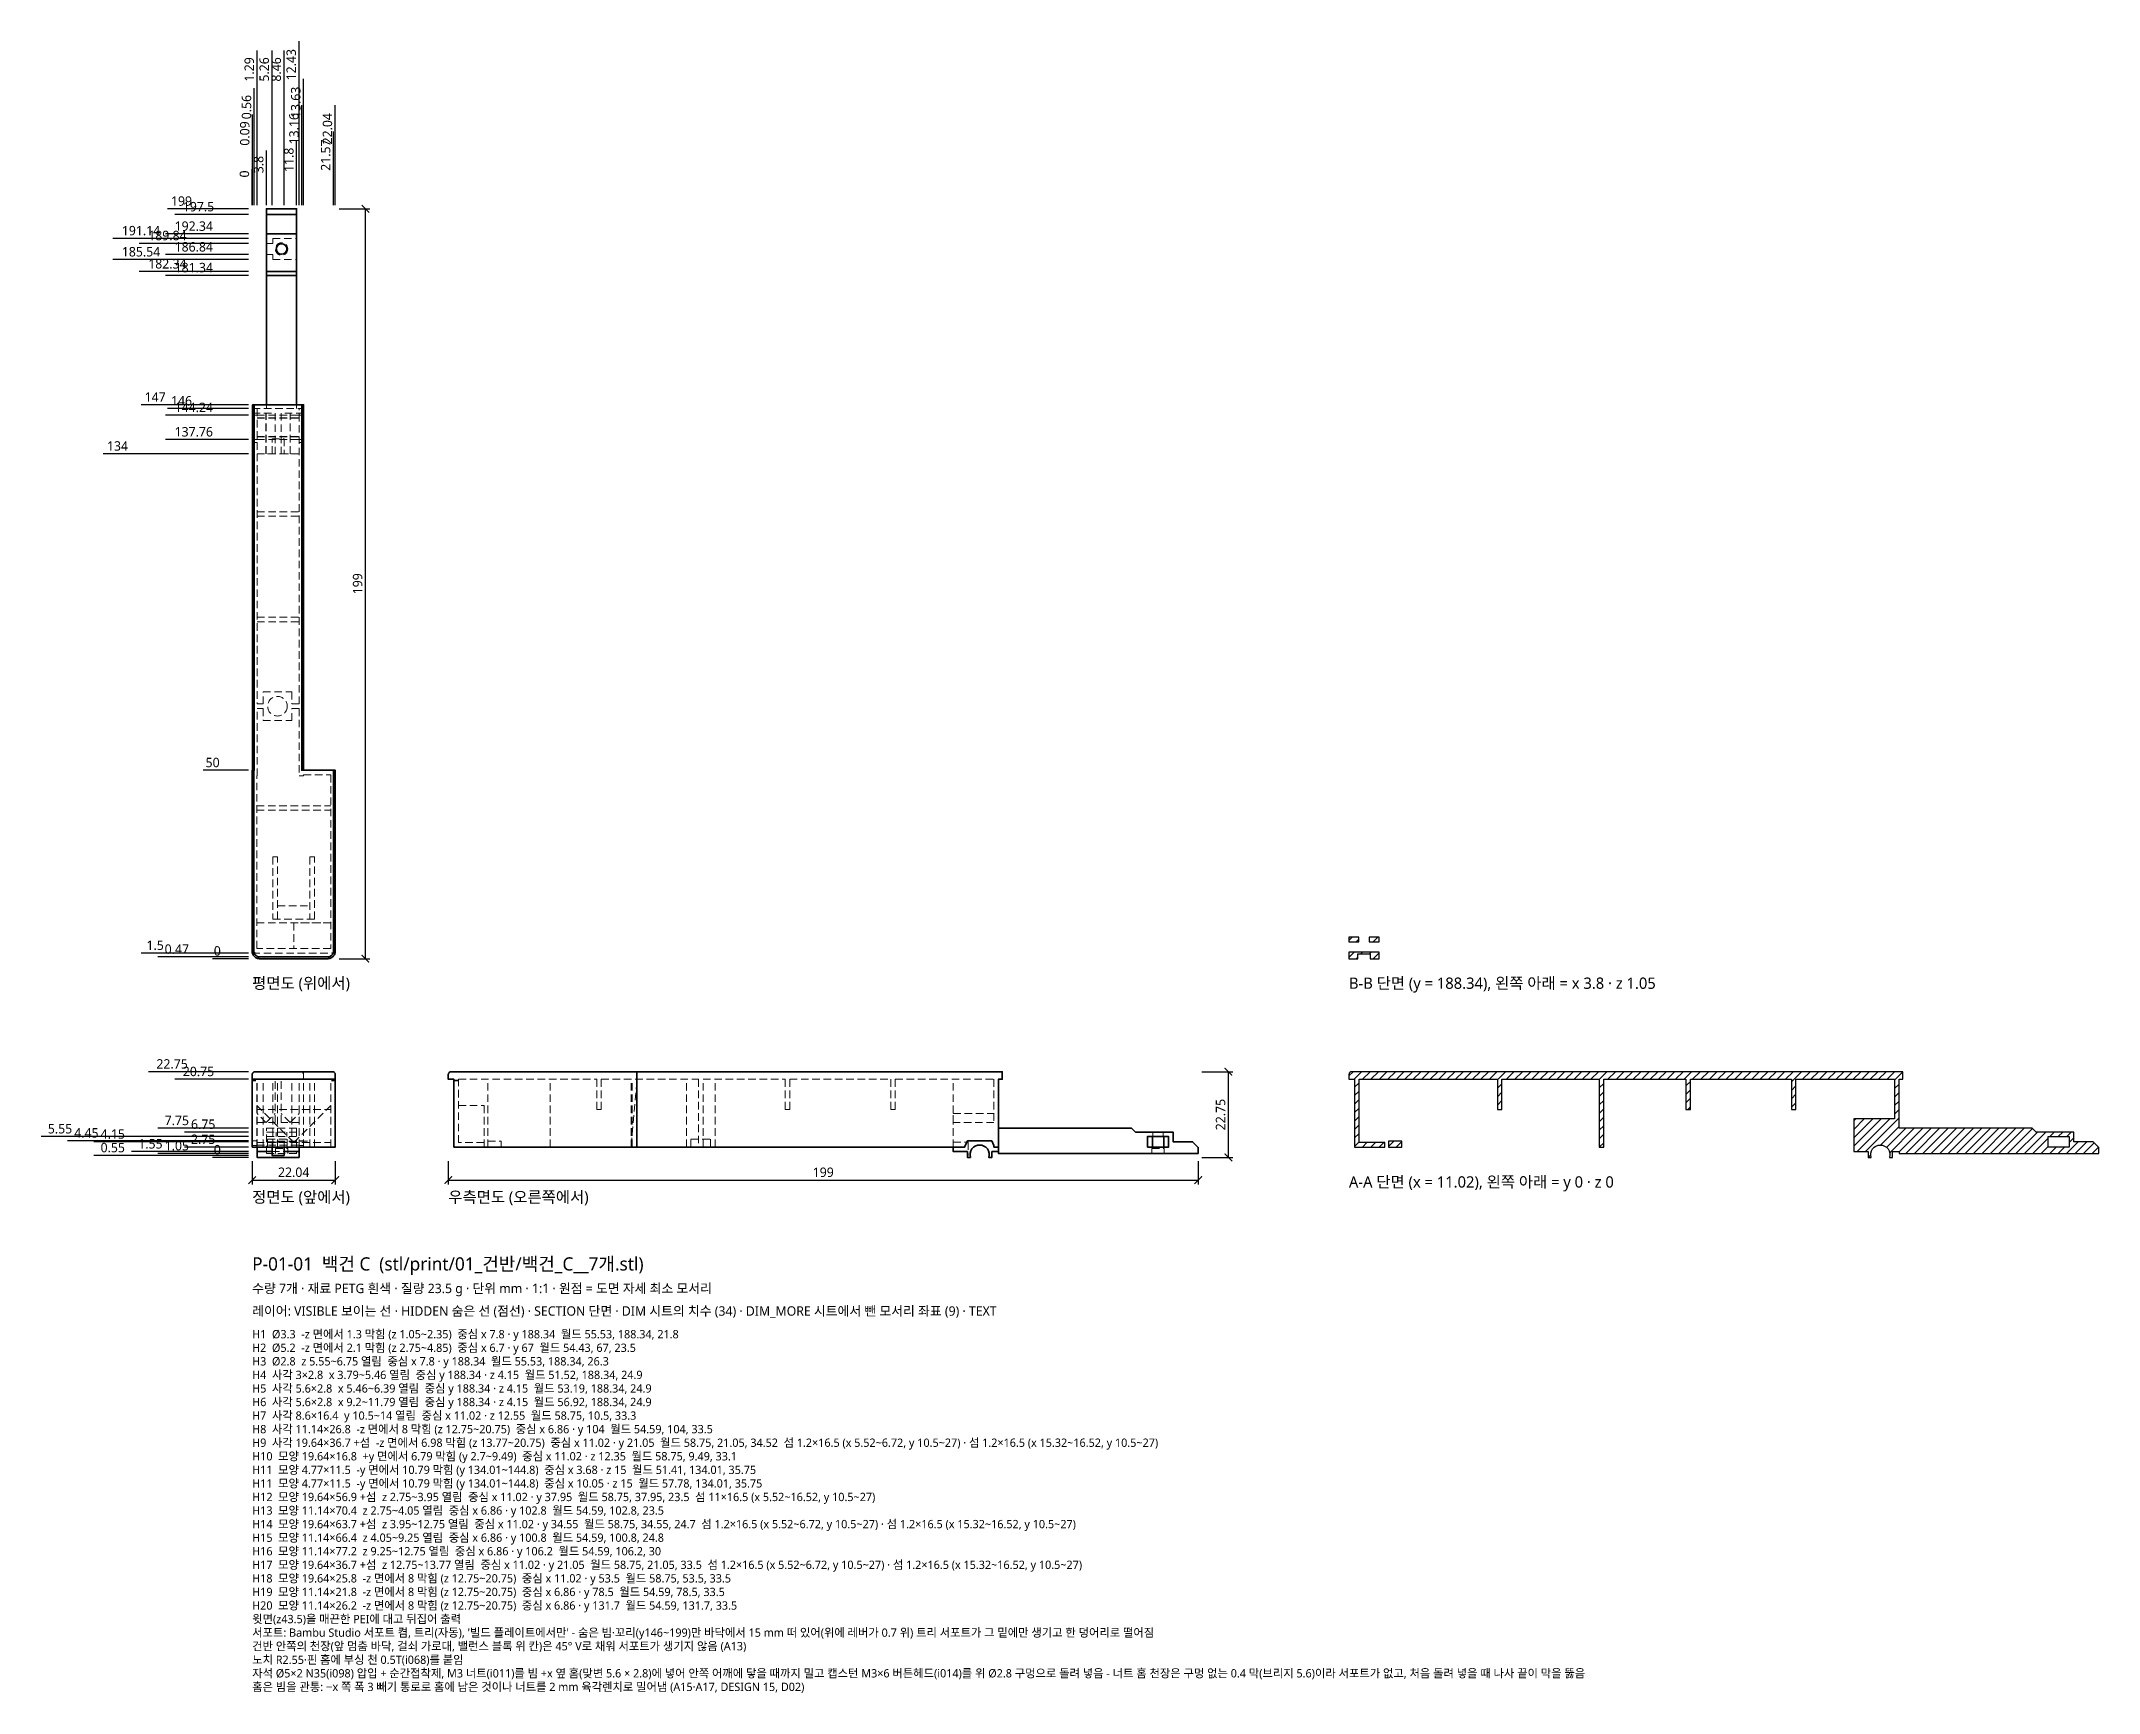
# Model space of a CAD drawing. Header units: millimetres. Extents: x -56 to 490, y -142 to 296.
import ezdxf

# ---------------------------------------------------------------- set-up
doc = ezdxf.new("R2010")
doc.units = ezdxf.units.MM
doc.linetypes.add('HIDDEN', pattern=[3, 2, -1])
for name, color, linetype, lineweight in [('DIM', 4, 'CONTINUOUS', 13), ('DIM_MORE', 3, 'CONTINUOUS', 13), ('HIDDEN', 8, 'HIDDEN', 18), ('SECTION', 5, 'CONTINUOUS', 25), ('TEXT', 7, 'CONTINUOUS', 18), ('VISIBLE', 7, 'CONTINUOUS', 35)]:
    doc.layers.add(name, color=color, linetype=linetype, lineweight=lineweight)
doc.styles.add('KR', font='malgun.ttf')
doc.dimstyles.new('TOCCATA', dxfattribs={"dimtxt": 2.5, "dimasz": 2, "dimexe": 1.2, "dimexo": 1, "dimgap": 0.8, "dimtad": 1, "dimdsep": 46, "dimtxsty": 'KR', "dimblk": 'ARCHTICK', "dimcen": 2.5, "dimazin": 3, "dimtfac": 0.5, "dimtmove": 2, "dimatfit": 3})

# ---------------------------------------------------------------- blocks, each defined once
blk = doc.blocks.new('_ARCHTICK')
at = {"color": 0, "linetype": 'BYBLOCK', "const_width": 0.15}
blk.add_lwpolyline([(-0.5, -0.5), (0.5, 0.5)], dxfattribs=at)

msp = doc.modelspace()

# ---------------------------------------------------------------- hatches: boundary and pattern name
at = {"layer": 'SECTION'}
h = msp.add_hatch(dxfattribs=at)
h.set_pattern_fill('ANSI31', scale=0.5)
h.paths.add_polyline_path([(293.64, 58.45), (291.04, 58.45), (291.04, 57.25), (293.64, 57.25)])
h.paths.add_polyline_path([(299.04, 58.45), (296.44, 58.45), (296.44, 57.25), (299.04, 57.25)])
h.paths.add_polyline_path([(293.39, 54.05), (296.69, 54.05), (296.69, 52.75), (299.04, 52.75), (299.04, 54.45), (291.04, 54.45), (291.04, 52.75), (293.39, 52.75)])
h = msp.add_hatch(dxfattribs=at)
h.set_pattern_fill('ANSI31', scale=0.5)
h.paths.add_polyline_path([(476.58, 5.55), (482.18, 5.55), (482.18, 2.75), (476.58, 2.75)])
h.paths.add_polyline_path([(429.5, 0.58), (429.53, 1.18), (429.69, 1.75), (429.99, 2.26), (430.4, 2.7), (430.89, 3.03), (431.45, 3.23), (432.04, 3.3), (432.63, 3.23), (433.19, 3.03), (433.68, 2.7), (434.09, 2.26), (434.39, 1.75), (434.55, 1.18), (434.58, 0.58), (434.48, 0), (435.28, 0), (435.28, 1.55), (437.04, 1.55), (437.04, 1.05), (490.04, 1.05), (490.04, 2.65), (488.54, 4.15), (483.38, 4.15), (483.38, 6.75), (473.38, 6.75), (472.38, 7.75), (437.04, 7.75), (437.04, 20.75), (438.04, 20.75), (438.04, 22.75), (291.506, 22.75), (291.272, 22.517), (291.203, 22.438), (291.145, 22.351), (291.099, 22.257), (291.065, 22.158), (291.045, 22.055), (291.04, 21.982), (291.04, 20.75), (292.54, 20.75), (292.54, 2.75), (300.54, 2.75), (300.54, 3.95), (293.74, 3.95), (293.74, 20.75), (330.44, 20.75), (330.44, 12.75), (331.64, 12.75), (331.64, 20.75), (357.44, 20.75), (357.44, 2.75), (358.64, 2.75), (358.64, 20.75), (380.44, 20.75), (380.44, 12.75), (381.64, 12.75), (381.64, 20.75), (408.44, 20.75), (408.44, 12.75), (409.64, 12.75), (409.64, 20.75), (435.84, 20.75), (435.84, 10.218), (425.05, 10.218), (425.05, 9.25), (425.04, 9.25), (425.04, 1.55), (428.8, 1.55), (428.8, 0), (429.6, 0)])
h.paths.add_polyline_path([(305.04, 4.35), (301.54, 4.35), (301.54, 2.75), (305.04, 2.75)])

# ---------------------------------------------------------------- linework, layer by layer
at = {"layer": 'HIDDEN'}
for points in [[(3.795, 242.59), (5.465, 242.59), (5.465, 243.89), (11.795, 243.89)], [(3.795, 239.59), (5.465, 239.59), (5.465, 238.29), (11.795, 238.29)], [(0.09, 198.75), (13.631, 198.75)], [(0.09, 197.55), (6.061, 197.55), (6.061, 186.75)], [(0.09, 196.95), (1.29, 196.95)], [(1.29, 198.75), (1.29, 120.35), (2.901, 120.35), (2.901, 123.55), (10.501, 123.55), (10.501, 120.35), (12.431, 120.35), (12.431, 198.75)], [(1.29, 186.76), (3.666, 186.76), (3.666, 197.55)], [(1.29, 196.99), (12.431, 196.99)], [(6.061, 186.76), (3.685, 186.76), (3.685, 197.55)], [(3.795, 198.75), (3.795, 199.746)], [(13.631, 197.55), (7.661, 197.55), (7.661, 186.75)], [(7.661, 186.76), (10.036, 186.76), (10.036, 197.55)], [(12.431, 186.76), (10.056, 186.76), (10.056, 197.55)], [(11.795, 198.75), (11.795, 199.746)], [(12.431, 196.95), (13.631, 196.95)], [(1.29, 196.29), (12.431, 196.29)], [(1.29, 196.19), (12.431, 196.19)], [(1.29, 191.31), (12.431, 191.31)], [(1.29, 191.21), (12.431, 191.21)], [(0.09, 190.55), (1.29, 190.55)], [(0.09, 189.75), (1.29, 189.75)], [(1.29, 190.51), (12.431, 190.51)], [(1.29, 186.75), (12.431, 186.75)], [(5.261, 186.75), (5.261, 190.75), (8.461, 190.75), (8.461, 186.75)], [(12.431, 190.55), (13.631, 190.55)], [(12.431, 189.75), (13.631, 189.75)], [(1.29, 171.35), (12.431, 171.35)], [(1.29, 170.15), (12.431, 170.15)], [(1.29, 143.35), (12.431, 143.35)], [(1.29, 142.15), (12.431, 142.15)], [(1.2, 101.25), (1.29, 101.25), (1.29, 119.15), (2.901, 119.15), (2.901, 115.95), (10.501, 115.95), (10.501, 119.15), (12.431, 119.15), (12.431, 101.25), (13.631, 101.25), (13.631, 101.55), (20.84, 101.55), (20.84, 55.45), (1.2, 55.45), (1.2, 101.25)], [(0, 101.25), (0.09, 101.25)], [(1.2, 93.35), (20.84, 93.35)], [(1.2, 92.15), (20.84, 92.15)], [(6.72, 63.25), (6.72, 79.75), (5.52, 79.75), (5.52, 63.25), (16.52, 63.25), (16.52, 79.75), (15.32, 79.75), (15.32, 63.25)], [(6.72, 66.75), (15.32, 66.75)], [(1.2, 62.25), (20.84, 62.25)], [(1.2, 62.24), (11.01, 62.24), (11.01, 55.45)], [(20.84, 62.24), (11.03, 62.24), (11.03, 55.45)], [(22.02, 55.051), (22.035, 55.152)], [(0.064, 54.25), (21.976, 54.25)], [(0.09, 21.966), (0.096, 22.055), (0.116, 22.158), (0.15, 22.257), (0.196, 22.351), (0.254, 22.438), (0.323, 22.517), (0.557, 22.75)], [(0.09, 2.75), (0.09, 22.318)], [(13.164, 22.75), (13.398, 22.517), (13.467, 22.438), (13.525, 22.351), (13.571, 22.257), (13.605, 22.158), (13.625, 22.055), (13.631, 21.966)], [(13.631, 2.75), (13.631, 22.75)], [(1.2, 2.75), (1.2, 20.75)], [(1.29, 2.749), (1.29, 20.75)], [(1.29, 9.25), (6.061, 9.25), (6.061, 20.75)], [(2.901, 2.75), (2.901, 20.75)], [(5.52, 2.75), (5.52, 20.75)], [(6.72, 2.75), (6.72, 20.75)], [(12.431, 9.25), (7.661, 9.25), (7.661, 20.75)], [(10.501, 2.75), (10.501, 20.75)], [(12.431, 2.749), (12.431, 20.75)], [(15.32, 2.75), (15.32, 20.75)], [(16.52, 2.75), (16.52, 20.75)], [(20.84, 2.75), (20.84, 20.75)], [(61.54, 2.75), (61.54, 3.95), (54.74, 3.95), (54.74, 20.75), (91.44, 20.75), (91.44, 12.75), (92.64, 12.75), (92.64, 20.75), (118.44, 20.75), (118.44, 2.75)], [(62.54, 2.75), (62.54, 20.75)], [(79.04, 2.75), (79.04, 20.75)], [(102.04, 20.15), (100.54, 2.75), (100.54, 20.75)], [(100.84, 2.75), (100.84, 20.75)], [(115.24, 2.75), (115.24, 20.75)], [(119.64, 2.75), (119.64, 20.75), (141.44, 20.75), (141.44, 12.75), (142.64, 12.75), (142.64, 20.75), (169.44, 20.75), (169.44, 12.75), (170.64, 12.75), (170.64, 20.75), (196.84, 20.75), (196.84, 9.25), (186.04, 9.25)], [(122.84, 2.75), (122.84, 20.75)], [(186.04, 2.75), (186.04, 20.75)], [(11.01, 3.95), (1.2, 13.77)], [(1.2, 12.75), (20.84, 12.75)], [(3.666, 9.25), (1.29, 11.635)], [(3.685, 9.25), (6.061, 11.635)], [(10.036, 9.25), (7.661, 11.635)], [(10.056, 9.25), (12.431, 11.635)], [(11.03, 3.95), (20.84, 13.77)], [(54.74, 13.77), (61.53, 13.77), (61.53, 3.95)], [(186.05, 9.25), (186.05, 11.635), (196.84, 11.635)], [(3.795, 1.05), (3.795, 7.75), (11.795, 7.75), (11.795, 1.05), (3.795, 1.05)], [(3.795, 6.75), (11.795, 6.75)], [(3.795, 5.55), (11.795, 5.55)], [(5.465, 2.75), (5.465, 5.55)], [(6.395, 5.55), (6.395, 6.75)], [(9.195, 5.55), (9.195, 6.75)], [(238.99, 5.55), (238.99, 6.75)], [(241.77, 5.55), (241.77, 6.75)], [(0.09, 4.45), (1.29, 4.45)], [(0.09, 3.175), (1.29, 3.175)], [(1.2, 3.95), (20.84, 3.95)], [(1.29, 3.3), (12.431, 3.3)], [(3.795, 4.15), (11.795, 4.15)], [(3.795, 2.65), (11.795, 2.65)], [(4.107, 2.75), (4.107, 4.85), (9.301, 4.85), (9.301, 2.75)], [(5.261, 2.745), (5.261, 4.05), (8.461, 4.05), (8.461, 2.745)], [(5.261, 1.55), (8.461, 1.55)], [(6.145, 1.05), (6.145, 2.35), (9.445, 2.35), (9.445, 1.05)], [(6.72, 4.35), (15.32, 4.35)], [(12.431, 4.45), (13.631, 4.45)], [(12.431, 3.175), (13.631, 3.175)], [(62.54, 4.35), (66.04, 4.35), (66.04, 2.75)], [(116.441, 2.75), (116.441, 4.85), (121.639, 4.85), (121.639, 2.75)], [(186.04, 4.05), (190.04, 4.05), (190.04, 0.55), (189.8, 0.55)], [(238.739, 1.05), (238.739, 2.35), (242.021, 2.35), (242.021, 1.05)]]:
    msp.add_lwpolyline(points, dxfattribs=at)
for centre, radius in [((7.795, 241.09), 1.65), ((6.701, 119.75), 2.6)]:
    msp.add_circle(centre, radius, dxfattribs=at)
for centre, start, end in [((1, 55.25), -174.37501, -90.00006), ((21.04, 55.25), -90.01163, -5.96769)]:
    msp.add_arc(centre, 1, start, end, dxfattribs=at)
at = {"layer": 'SECTION'}
for points in [[(293.64, 58.45), (291.04, 58.45), (291.04, 57.25), (293.64, 57.25)], [(299.04, 58.45), (296.44, 58.45), (296.44, 57.25), (299.04, 57.25)], [(293.39, 54.05), (296.69, 54.05), (296.69, 52.75), (299.04, 52.75), (299.04, 54.45), (291.04, 54.45), (291.04, 52.75), (293.39, 52.75)], [(429.5, 0.58), (429.53, 1.18), (429.69, 1.75), (429.99, 2.26), (430.4, 2.7), (430.89, 3.03), (431.45, 3.23), (432.04, 3.3), (432.63, 3.23), (433.19, 3.03), (433.68, 2.7), (434.09, 2.26), (434.39, 1.75), (434.55, 1.18), (434.58, 0.58), (434.48, 0), (435.28, 0), (435.28, 1.55), (437.04, 1.55), (437.04, 1.05), (490.04, 1.05), (490.04, 2.65), (488.54, 4.15), (483.38, 4.15), (483.38, 6.75), (473.38, 6.75), (472.38, 7.75), (437.04, 7.75), (437.04, 20.75), (438.04, 20.75), (438.04, 22.75), (291.506, 22.75), (291.272, 22.517), (291.203, 22.438), (291.145, 22.351), (291.099, 22.257), (291.065, 22.158), (291.045, 22.055), (291.04, 21.982), (291.04, 20.75), (292.54, 20.75), (292.54, 2.75), (300.54, 2.75), (300.54, 3.95), (293.74, 3.95), (293.74, 20.75), (330.44, 20.75), (330.44, 12.75), (331.64, 12.75), (331.64, 20.75), (357.44, 20.75), (357.44, 2.75), (358.64, 2.75), (358.64, 20.75), (380.44, 20.75), (380.44, 12.75), (381.64, 12.75), (381.64, 20.75), (408.44, 20.75), (408.44, 12.75), (409.64, 12.75), (409.64, 20.75), (435.84, 20.75), (435.84, 10.218), (425.05, 10.218), (425.05, 9.25), (425.04, 9.25), (425.04, 1.55), (428.8, 1.55), (428.8, 0), (429.6, 0)], [(476.58, 5.55), (482.18, 5.55), (482.18, 2.75), (476.58, 2.75)], [(305.04, 4.35), (301.54, 4.35), (301.54, 2.75), (305.04, 2.75)]]:
    msp.add_lwpolyline(points, close=True, dxfattribs=at)
at = {"layer": 'VISIBLE'}
for points in [[(3.795, 199.746), (3.795, 251.75), (11.795, 251.75), (11.795, 199.746)], [(3.795, 250.25), (11.795, 250.25)], [(3.795, 245.09), (11.795, 245.09)], [(3.795, 235.09), (11.795, 235.09)], [(3.795, 234.09), (11.795, 234.09)], [(0.557, 199.75), (0.557, 102.751), (0, 102.75), (0, 54.709), (0.008, 54.554), (0.036, 54.359), (0.084, 54.169), (0.15, 53.984), (0.234, 53.806), (0.335, 53.638), (0.452, 53.48), (0.584, 53.334), (0.73, 53.202), (0.888, 53.085), (1.056, 52.984), (1.234, 52.9), (1.419, 52.834), (1.609, 52.786), (1.804, 52.758), (1.959, 52.75), (20.081, 52.75), (20.236, 52.758), (20.431, 52.786), (20.621, 52.834), (20.806, 52.9), (20.984, 52.984), (21.152, 53.085), (21.31, 53.202), (21.456, 53.334), (21.588, 53.48), (21.705, 53.638), (21.806, 53.806), (21.89, 53.984), (21.956, 54.169), (22.004, 54.359), (22.032, 54.554), (22.04, 54.709), (22.04, 102.75), (13.164, 102.751), (13.164, 199.75)], [(0.09, 101.25), (0.09, 199.75), (13.631, 199.75), (13.631, 102.75)], [(0.467, 102.751), (0.466, 54.75), (0.473, 54.6), (0.495, 54.451), (0.532, 54.305), (0.582, 54.163), (0.647, 54.027), (0.724, 53.898), (0.814, 53.777), (0.915, 53.665), (1.027, 53.564), (1.148, 53.474), (1.277, 53.397), (1.413, 53.332), (1.555, 53.282), (1.701, 53.245), (1.85, 53.223), (2, 53.216), (20.04, 53.216), (20.19, 53.223), (20.339, 53.245), (20.485, 53.282), (20.627, 53.332), (20.763, 53.397), (20.892, 53.474), (21.013, 53.564), (21.125, 53.665), (21.226, 53.777), (21.316, 53.898), (21.393, 54.027), (21.458, 54.163), (21.508, 54.305), (21.545, 54.451), (21.567, 54.6), (21.574, 54.75), (21.573, 102.75)], [(0.004, 55.164), (0, 55.25)], [(22.034, 55.146), (22.035, 55.152)], [(22.036, 55.164), (22.04, 55.25)], [(0, 21.982), (0, 2.75), (22.04, 2.75), (22.04, 21.982), (22.035, 22.055)], [(0, 21.966), (0.005, 22.055)], [(0.005, 22.055), (0.025, 22.158), (0.06, 22.257)], [(0.005, 22.055), (0.026, 22.158), (0.06, 22.257)], [(0.06, 22.257), (0.106, 22.351), (0.164, 22.438), (0.106, 22.351)], [(0.164, 22.438), (0.233, 22.517), (0.466, 22.75)], [(0.466, 22.75), (21.574, 22.75), (21.808, 22.517)], [(21.808, 22.517), (21.573, 22.75)], [(21.808, 22.517), (21.876, 22.438)], [(21.808, 22.517), (21.876, 22.438)], [(21.876, 22.438), (21.935, 22.351), (21.981, 22.257)], [(21.981, 22.257), (21.934, 22.351)], [(21.981, 22.257), (22.014, 22.158)], [(22.035, 22.055), (22.014, 22.158)], [(22.035, 22.055), (22.015, 22.158)], [(22.035, 22.055), (22.04, 21.966)], [(198.04, 2.75), (196.84, 2.75), (196.84, 3.175), (196.24, 4.45), (189.84, 4.45), (189.04, 2.75), (53.54, 2.75), (53.54, 20.75), (52.04, 20.75), (52.04, 21.982), (52.045, 22.055), (52.065, 22.158), (52.099, 22.257), (52.145, 22.351), (52.203, 22.438), (52.272, 22.517), (52.506, 22.75), (199.04, 22.75), (199.04, 20.75), (198.04, 20.75), (198.04, 1.05), (251.04, 1.05), (251.04, 2.65), (249.54, 4.15), (244.38, 4.15), (244.38, 6.75), (234.38, 6.75)], [(102.04, 2.75), (102.04, 22.75)], [(0, 20.45), (1, 20.45)], [(0.064, 20.45), (0.064, 20.75), (21.976, 20.75), (21.976, 20.45)], [(21.04, 20.45), (22.04, 20.45)], [(53.54, 20.45), (54.54, 20.45)], [(198.04, 7.75), (233.38, 7.75)], [(234.38, 6.75), (233.38, 7.75)], [(237.58, 2.75), (243.18, 2.75), (243.18, 5.55), (237.58, 5.55), (237.58, 2.75)], [(238.88, 2.75), (238.88, 5.55)], [(241.88, 2.75), (241.88, 5.55)], [(1.29, 2.75), (1.29, 0), (12.431, 0), (12.431, 2.75)], [(1.29, 1.55), (5.261, 1.55)], [(5.261, 2.747), (5.261, 0.55), (8.461, 0.55), (8.461, 2.747)], [(8.461, 1.55), (12.431, 1.55)], [(186.04, 2.75), (186.04, 1.55), (189.8, 1.55), (189.8, 0), (190.6, 0), (190.5, 0.58), (190.53, 1.18), (190.69, 1.75), (190.99, 2.26), (191.4, 2.7), (191.89, 3.03), (192.45, 3.23), (193.04, 3.3), (193.63, 3.23), (194.19, 3.03), (194.68, 2.7), (195.09, 2.26), (195.39, 1.75)], [(198.04, 1.55), (196.28, 1.55), (196.28, 0), (195.48, 0), (195.58, 0.58), (195.55, 1.18), (195.39, 1.75)]]:
    msp.add_lwpolyline(points, dxfattribs=at)
msp.add_circle((7.795, 241.09), 1.4, dxfattribs=at)

# ---------------------------------------------------------------- texts
at = {"layer": 'TEXT', "style": 'KR'}
for s, height, p in [('평면도 (위에서)', 3, (0, 44.75)), ('B-B 단면 (y = 188.34), 왼쪽 아래 = x 3.8 · z 1.05', 3, (291.04, 44.75)), ('A-A 단면 (x = 11.02), 왼쪽 아래 = y 0 · z 0', 3, (291.04, -8)), ('정면도 (앞에서)', 3, (0, -12)), ('우측면도 (오른쪽에서)', 3, (52.04, -12)), ('P-01-01  백건 C  (stl/print/01_건반/백건_C__7개.stl)', 3.5, (0, -30)), ('수량 7개 · 재료 PETG 흰색 · 질량 23.5 g · 단위 mm · 1:1 · 원점 = 도면 자세 최소 모서리', 2.5, (0, -36)), ('레이어: VISIBLE 보이는 선 · HIDDEN 숨은 선 (점선) · SECTION 단면 · DIM 시트의 치수 (34) · DIM_MORE 시트에서 뺀 모서리 좌표 (9) · TEXT', 2.5, (0, -42)), ('H1  Ø3.3  -z 면에서 1.3 막힘 (z 1.05~2.35)  중심 x 7.8 · y 188.34  월드 55.53, 188.34, 21.8', 2.2, (0, -48)), ('H2  Ø5.2  -z 면에서 2.1 막힘 (z 2.75~4.85)  중심 x 6.7 · y 67  월드 54.43, 67, 23.5', 2.2, (0, -51.6)), ('H3  Ø2.8  z 5.55~6.75 열림  중심 x 7.8 · y 188.34  월드 55.53, 188.34, 26.3', 2.2, (0, -55.2)), ('H4  사각 3×2.8  x 3.79~5.46 열림  중심 y 188.34 · z 4.15  월드 51.52, 188.34, 24.9', 2.2, (0, -58.8)), ('H5  사각 5.6×2.8  x 5.46~6.39 열림  중심 y 188.34 · z 4.15  월드 53.19, 188.34, 24.9', 2.2, (0, -62.4)), ('H6  사각 5.6×2.8  x 9.2~11.79 열림  중심 y 188.34 · z 4.15  월드 56.92, 188.34, 24.9', 2.2, (0, -66)), ('H7  사각 8.6×16.4  y 10.5~14 열림  중심 x 11.02 · z 12.55  월드 58.75, 10.5, 33.3', 2.2, (0, -69.6)), ('H8  사각 11.14×26.8  -z 면에서 8 막힘 (z 12.75~20.75)  중심 x 6.86 · y 104  월드 54.59, 104, 33.5', 2.2, (0, -73.2)), ('H9  사각 19.64×36.7 +섬  -z 면에서 6.98 막힘 (z 13.77~20.75)  중심 x 11.02 · y 21.05  월드 58.75, 21.05, 34.52  섬 1.2×16.5 (x 5.52~6.72, y 10.5~27) · 섬 1.2×16.5 (x 15.32~16.52, y 10.5~27)', 2.2, (0, -76.8)), ('H10  모양 19.64×16.8  +y 면에서 6.79 막힘 (y 2.7~9.49)  중심 x 11.02 · z 12.35  월드 58.75, 9.49, 33.1', 2.2, (0, -80.4)), ('H11  모양 4.77×11.5  -y 면에서 10.79 막힘 (y 134.01~144.8)  중심 x 3.68 · z 15  월드 51.41, 134.01, 35.75', 2.2, (0, -84)), ('H11  모양 4.77×11.5  -y 면에서 10.79 막힘 (y 134.01~144.8)  중심 x 10.05 · z 15  월드 57.78, 134.01, 35.75', 2.2, (0, -87.6)), ('H12  모양 19.64×56.9 +섬  z 2.75~3.95 열림  중심 x 11.02 · y 37.95  월드 58.75, 37.95, 23.5  섬 11×16.5 (x 5.52~16.52, y 10.5~27)', 2.2, (0, -91.2)), ('H13  모양 11.14×70.4  z 2.75~4.05 열림  중심 x 6.86 · y 102.8  월드 54.59, 102.8, 23.5', 2.2, (0, -94.8)), ('H14  모양 19.64×63.7 +섬  z 3.95~12.75 열림  중심 x 11.02 · y 34.55  월드 58.75, 34.55, 24.7  섬 1.2×16.5 (x 5.52~6.72, y 10.5~27) · 섬 1.2×16.5 (x 15.32~16.52, y 10.5~27)', 2.2, (0, -98.4)), ('H15  모양 11.14×66.4  z 4.05~9.25 열림  중심 x 6.86 · y 100.8  월드 54.59, 100.8, 24.8', 2.2, (0, -102)), ('H16  모양 11.14×77.2  z 9.25~12.75 열림  중심 x 6.86 · y 106.2  월드 54.59, 106.2, 30', 2.2, (0, -105.6)), ('H17  모양 19.64×36.7 +섬  z 12.75~13.77 열림  중심 x 11.02 · y 21.05  월드 58.75, 21.05, 33.5  섬 1.2×16.5 (x 5.52~6.72, y 10.5~27) · 섬 1.2×16.5 (x 15.32~16.52, y 10.5~27)', 2.2, (0, -109.2)), ('H18  모양 19.64×25.8  -z 면에서 8 막힘 (z 12.75~20.75)  중심 x 11.02 · y 53.5  월드 58.75, 53.5, 33.5', 2.2, (0, -112.8)), ('H19  모양 11.14×21.8  -z 면에서 8 막힘 (z 12.75~20.75)  중심 x 6.86 · y 78.5  월드 54.59, 78.5, 33.5', 2.2, (0, -116.4)), ('H20  모양 11.14×26.2  -z 면에서 8 막힘 (z 12.75~20.75)  중심 x 6.86 · y 131.7  월드 54.59, 131.7, 33.5', 2.2, (0, -120)), ("서포트: Bambu Studio 서포트 켬, 트리(자동), '빌드 플레이트에서만' - 숨은 빔·꼬리(y146~199)만 바닥에서 15 mm 떠 있어(위에 레버가 0.7 위) 트리 서포트가 그 밑에만 생기고 한 덩어리로 떨어짐", 2.2, (0, -127.2)), ('윗면(z43.5)을 매끈한 PEI에 대고 뒤집어 출력', 2.2, (0, -123.6)), ('건반 안쪽의 천장(앞 멈춤 바닥, 걸쇠 가로대, 밸런스 블록 위 칸)은 45° V로 채워 서포트가 생기지 않음 (A13)', 2.2, (0, -130.8)), ('자석 Ø5×2 N35(i098) 압입 + 순간접착제, M3 너트(i011)를 빔 +x 옆 홈(맞변 5.6 × 2.8)에 넣어 안쪽 어깨에 닿을 때까지 밀고 캡스턴 M3×6 버튼헤드(i014)를 위 Ø2.8 구멍으로 돌려 넣음 - 너트 홈 천장은 구멍 없는 0.4 막(브리지 5.6)이라 서포트가 없고, 처음 돌려 넣을 때 나사 끝이 막을 뚫음', 2.2, (0, -138)), ('노치 R2.55·핀 홈에 부싱 천 0.5T(i068)를 붙임', 2.2, (0, -134.4)), ('홈은 빔을 관통: −x 쪽 폭 3 빼기 통로로 홈에 남은 것이나 너트를 2 mm 육각렌치로 밀어냄 (A15·A17, DESIGN 15, D02)', 2.2, (0, -141.6))]:
    msp.add_text(s, height=height, dxfattribs=at).set_placement(p)

# ---------------------------------------------------------------- dimensions: what is measured, and where the dimension line sits
at = {"layer": 'DIM'}
for feature_location, offset, dtype, origin in [((13.63, 251.75), (0, 22), 1, (0, 52.75)), ((0.56, 251.75), (0, 22), 1, (0, 52.75)), ((13.16, 251.75), (0, 15), 1, (0, 52.75)), ((22.04, 251.75), (0, 15), 1, (0, 52.75)), ((0.09, 251.75), (0, 15), 1, (0, 52.75)), ((21.57, 251.75), (0, 8), 1, (0, 52.75)), ((11.8, 251.75), (0, 8), 1, (0, 52.75)), ((0, 251.75), (0, 8), 1, (0, 52.75)), ((3.8, 251.75), (0, 8), 1, (0, 52.75)), ((0, 251.75), (-15, 0), 0, (0, 52.75)), ((0, 250.25), (-8, 0), 0, (0, 52.75)), ((0, 243.89), (-22, 0), 0, (0, 52.75)), ((0, 242.59), (-15, 0), 0, (0, 52.75)), ((0, 245.09), (-8, 0), 0, (0, 52.75)), ((0, 238.29), (-22, 0), 0, (0, 52.75)), ((0, 239.59), (-8, 0), 0, (0, 52.75)), ((0, 235.09), (-15, 0), 0, (0, 52.75)), ((0, 234.09), (-8, 0), 0, (0, 52.75)), ((0, 199.75), (-22, 0), 0, (0, 52.75)), ((0, 198.75), (-15, 0), 0, (0, 52.75)), ((0, 196.99), (-8, 0), 0, (0, 52.75)), ((0, 190.51), (-8, 0), 0, (0, 52.75)), ((0, 102.75), (-8, 0), 0, (0, 52.75)), ((0, 54.25), (-22, 0), 0, (0, 52.75)), ((0, 53.22), (-15, 0), 0, (0, 52.75)), ((0, 52.75), (-8, 0), 0, (0, 52.75)), ((0, 22.75), (-15, 0), 0, (0, 0)), ((0, 20.75), (-8, 0), 0, (0, 0)), ((0, 7.75), (-15, 0), 0, (0, 0)), ((0, 6.75), (-8, 0), 0, (0, 0)), ((0, 2.75), (-8, 0), 0, (0, 0)), ((0, 1.55), (-22, 0), 0, (0, 0)), ((0, 1.05), (-15, 0), 0, (0, 0)), ((0, 0), (-8, 0), 0, (0, 0))]:
    msp.add_ordinate_dim(feature_location=feature_location, offset=offset, dtype=dtype, origin=origin, dimstyle='TOCCATA', dxfattribs=at).render()
for base, p1, p2 in [((30.04, 52.75), (22.04, 52.75), (22.04, 251.75)), ((259.04, 0), (251.04, 0), (251.04, 22.75))]:
    msp.add_linear_dim(base=base, p1=p1, p2=p2, angle=90, dimstyle='TOCCATA', dxfattribs=at).render()
for base, p1, p2 in [((0, -6), (0, 0), (22.04, 0)), ((52.04, -6), (52.04, 0), (251.04, 0))]:
    msp.add_linear_dim(base=base, p1=p1, p2=p2, dimstyle='TOCCATA', dxfattribs=at).render()
at = {"layer": 'DIM_MORE'}
for feature_location, offset, dtype, origin in [((12.43, 251.75), (0, 32), 1, (0, 52.75)), ((1.29, 251.75), (0, 32), 1, (0, 52.75)), ((5.26, 251.75), (0, 32), 1, (0, 52.75)), ((8.46, 251.75), (0, 32), 1, (0, 52.75)), ((0, 186.75), (-32, 0), 0, (0, 52.75)), ((0, 5.55), (-46, 0), 0, (0, 0)), ((0, 4.45), (-39, 0), 0, (0, 0)), ((0, 4.15), (-32, 0), 0, (0, 0)), ((0, 0.55), (-32, 0), 0, (0, 0))]:
    msp.add_ordinate_dim(feature_location=feature_location, offset=offset, dtype=dtype, origin=origin, dimstyle='TOCCATA', dxfattribs=at).render()

doc.saveas('drawing.dxf')
